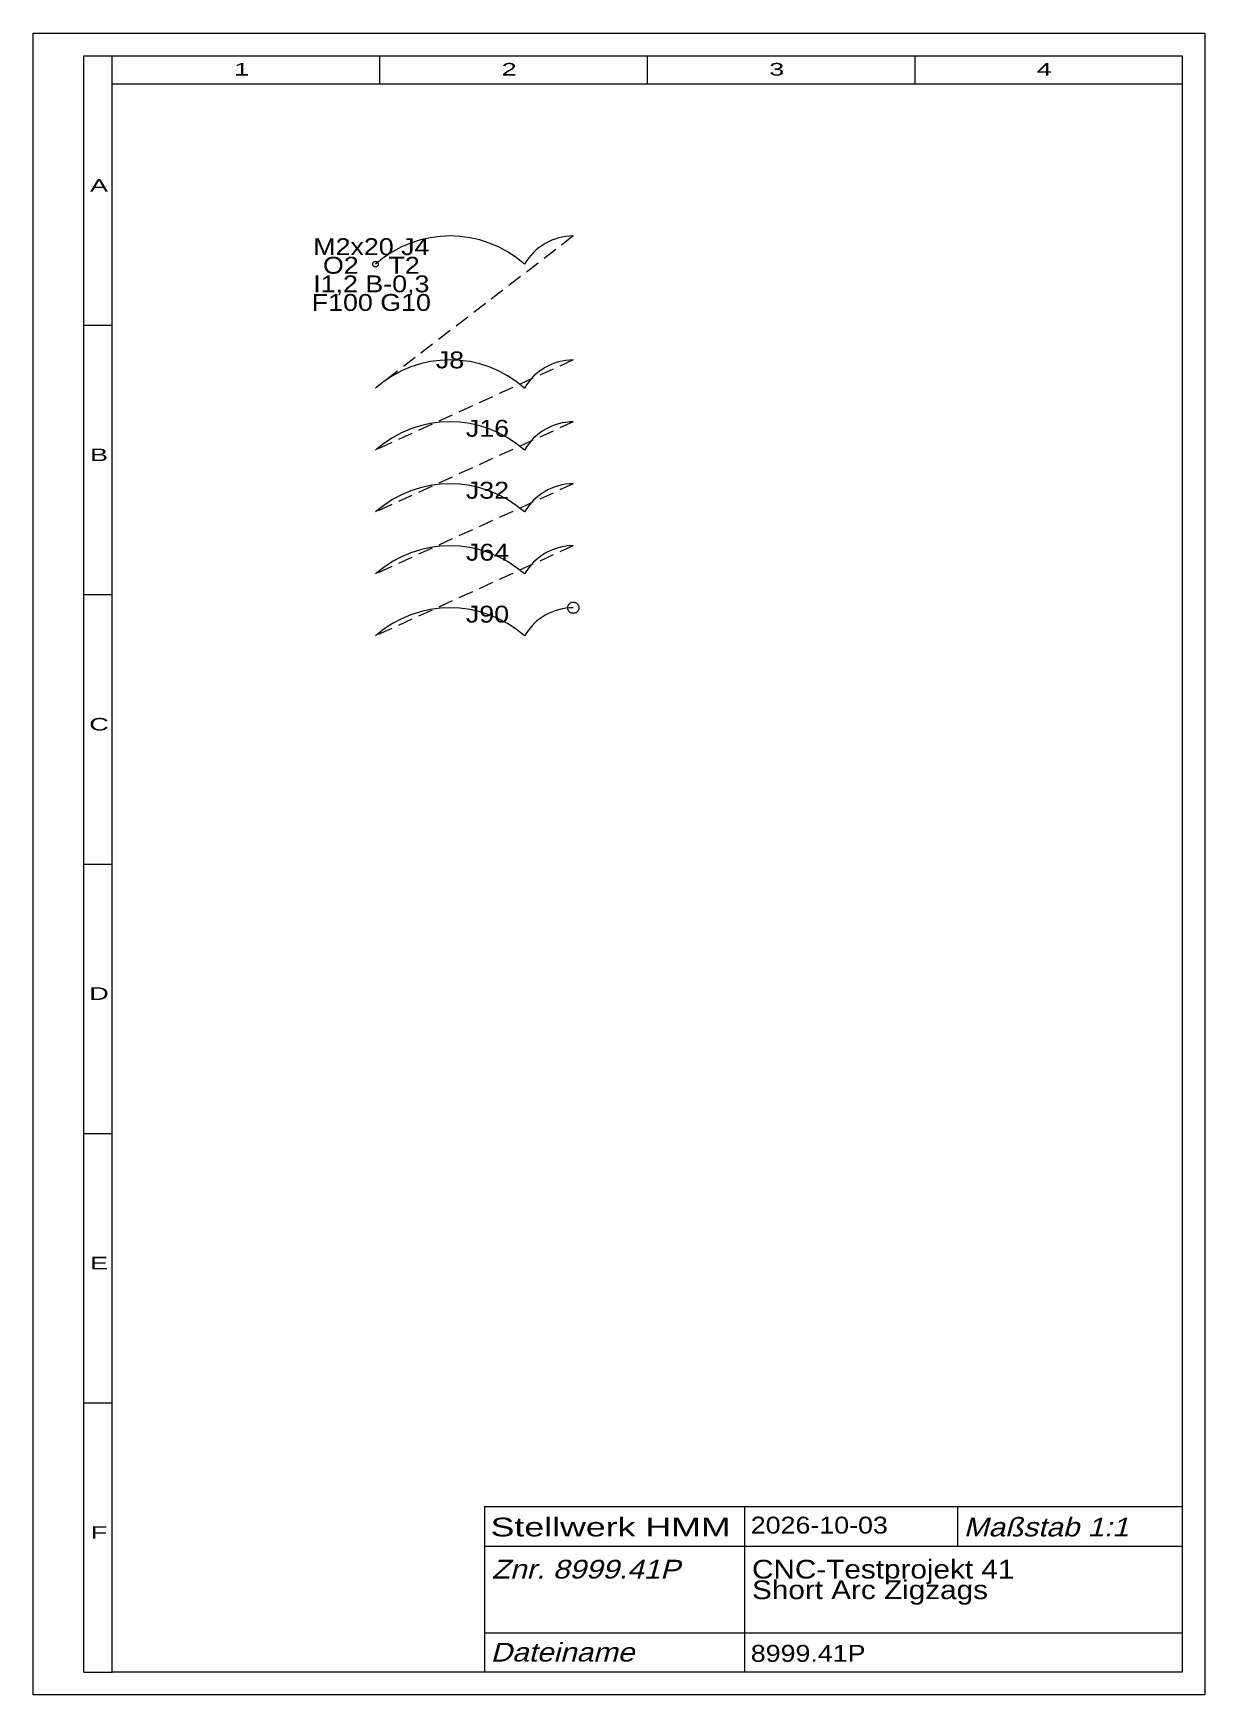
# Model space of a CAD drawing. Extents: x 1 to 209, y 1 to 296.
import ezdxf
from ezdxf.enums import TextEntityAlignment as Align

# ---------------------------------------------------------------- set-up
doc = ezdxf.new("R2010")
doc.units = 0
doc.header["$LTSCALE"] = 5.25
doc.linetypes.add('DASHED', pattern=[0.75, 0.5, -0.25])
doc.linetypes.add('PHANTOM', pattern=[2.5, 1.25, -0.25, 0.25, -0.25, 0.25, -0.25])
for name, color, linetype, lineweight in [('8999_41P', 30, 'CONTINUOUS', 13), ('BESCHRIFTUNG0', 7, 'CONTINUOUS', 25), ('STANDARD', 7, 'CONTINUOUS', 0)]:
    doc.layers.add(name, color=color, linetype=linetype, lineweight=lineweight)
doc.styles.add('Arial', font='arial.ttf')

msp = doc.modelspace()

# ---------------------------------------------------------------- linework, layer by layer
at = {"layer": '8999_41P', "linetype": 'DASHED'}
for p, q in [((96.89, 260), (61.77, 233)), ((96.89, 238), (61.77, 222)), ((96.89, 227), (61.77, 211)), ((96.89, 216), (61.77, 200)), ((96.89, 205), (61.77, 189))]:
    msp.add_line(p, q, dxfattribs=at)
at = {"layer": '8999_41P', "linetype": 'PHANTOM'}
for centre, radius in [((61.77, 255), 0.5), ((96.89, 194), 1)]:
    msp.add_circle(centre, radius, dxfattribs=at)
at = {"layer": '8999_41P'}
for centre, radius, start, end in [((75, 240), 20, 48.5904, 131.4096), ((96.89, 250), 10, 90, 150), ((75, 218), 20, 48.5904, 131.4096), ((96.89, 228), 10, 90, 150), ((75, 207), 20, 48.5904, 131.4096), ((96.89, 217), 10, 90, 150), ((75, 196), 20, 48.5904, 131.4096), ((96.89, 206), 10, 90, 150), ((75, 185), 20, 48.5904, 131.4096), ((96.89, 195), 10, 90, 150), ((75, 174), 20, 48.5904, 131.4096), ((96.89, 184), 10, 90, 150)]:
    msp.add_arc(centre, radius, start, end, dxfattribs=at)
at = {"layer": 'STANDARD'}
for p, q in [((1, 1), (1, 296)), ((1, 296), (209, 296)), ((209, 296), (209, 1)), ((10, 5), (10, 292)), ((10, 292), (15, 292)), ((15, 292), (205, 292)), ((15, 287), (15, 292)), ((62.5, 292), (62.5, 287)), ((110, 292), (110, 287)), ((157.5, 292), (157.5, 287)), ((205, 292), (205, 287)), ((15, 287), (205, 287)), ((15, 5), (15, 287)), ((205, 287), (205, 5)), ((10, 244.17), (15, 244.17)), ((10, 196.33), (15, 196.33)), ((205, 182.12), (205, 5.12)), ((10, 148.5), (15, 148.5)), ((10, 100.67), (15, 100.67)), ((10, 52.83), (15, 52.83)), ((10, 5), (15, 5)), ((205, 5), (15, 5)), ((209, 1), (1, 1))]:
    msp.add_line(p, q, dxfattribs=at)
at = {"layer": 'STANDARD', "lineweight": 0}
for p, q in [((81.11, 34.4), (205, 34.4)), ((81.11, 34.4), (81.11, 5)), ((127.31, 34.4), (127.31, 5)), ((165.11, 34.4), (165.11, 27.4)), ((81.11, 27.4), (205, 27.4)), ((81.11, 12), (205, 12))]:
    msp.add_line(p, q, dxfattribs=at)

# ---------------------------------------------------------------- texts
at = {"layer": '8999_41P', "linetype": 'DASHED', "style": 'Arial'}
for s, width, p in [('J8', 1.135064, (75, 238)), ('J16', 1.135092, (81.65, 225.86)), ('J32', 1.135092, (81.65, 214.86)), ('J64', 1.135092, (81.65, 203.86)), ('J90', 1.135092, (81.65, 192.86))]:
    msp.add_text(s, height=3, dxfattribs=dict(at, width=width)).set_placement(p, align=Align.MIDDLE_CENTER)
at = {"layer": '8999_41P', "insert": (61.03, 253.13), "char_height": 3, "attachment_point": 5, "line_spacing_factor": 0.66, "style": 'Arial'}
msp.add_mtext('\\W1.135076;M2x20 J4  \\PO2    T2\\PI1,2 B-0,3\\PF100 G10', dxfattribs=at)
at = {"layer": 'BESCHRIFTUNG0', "style": 'Arial'}
for s, height, width, p in [('Stellwerk HMM', 3.325, 1.365378, (82.2, 32.44)), ('2026-10-03', 3, 1.135137, (128.4, 32.62)), ('8999.41P', 3, 1.135104, (128.4, 9.85))]:
    msp.add_text(s, height=height, dxfattribs=dict(at, width=width)).set_placement(p, align=Align.TOP_LEFT)
at = {"layer": 'BESCHRIFTUNG0', "style": 'Arial', "oblique": 15}
for s, width, p in [('Maßstab 1:1', 1.134935, (166.2, 32.44)), ('Znr. 8999.41P', 1.134924, (82.42, 24.96)), ('Dateiname', 1.135074, (82.2, 10.22))]:
    msp.add_text(s, height=3.325, dxfattribs=dict(at, width=width)).set_placement(p, align=Align.TOP_LEFT)
at = {"layer": 'BESCHRIFTUNG0', "insert": (128.62, 24.96), "char_height": 3.325, "attachment_point": 1, "line_spacing_factor": 0.66, "style": 'Arial'}
msp.add_mtext('\\W1.134984;CNC-Testprojekt 41\\PShort Arc Zigzags', dxfattribs=at)
at = {"layer": 'STANDARD', "style": 'Arial'}
for s, width, p in [('1', 1.547923, (38, 290.72)), ('2', 1.547922, (85.5, 290.72)), ('3', 1.547923, (133, 290.72)), ('4', 1.547923, (180.5, 290.72)), ('A', 1.547987, (12.68, 270.1)), ('B', 1.547987, (12.68, 222.26)), ('C', 1.548103, (12.68, 174.43)), ('D', 1.548104, (12.68, 126.6)), ('E', 1.547987, (12.68, 78.76)), ('F', 1.547769, (12.68, 30.93))]:
    msp.add_text(s, height=2.23, dxfattribs=dict(at, width=width)).set_placement(p, align=Align.TOP_CENTER)

doc.saveas('drawing.dxf')
